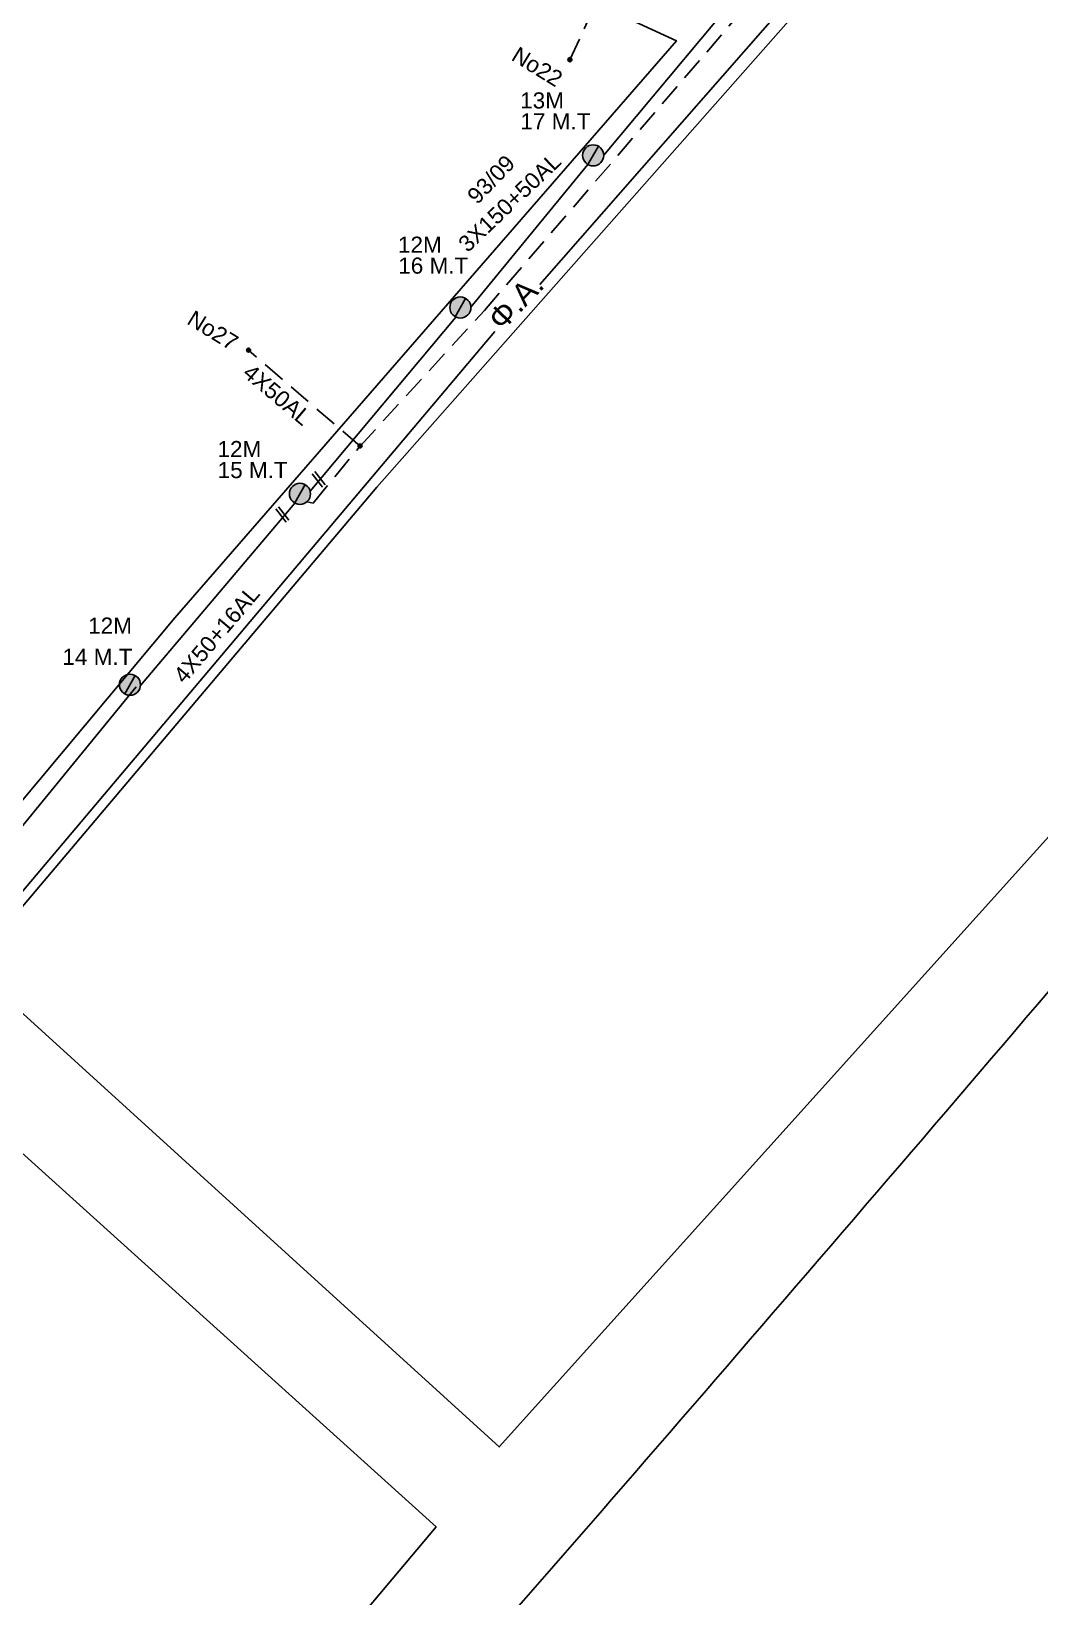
# Model space of a CAD drawing. Header units: millimetres. Extents: x 898 to 3196, y 765 to 1779.
# Drawn here: x 1488.6 to 1601.3, y 1105.9 to 1280.9 of the extents above; entities that cross this region are included whole.
import ezdxf
from ezdxf.enums import TextEntityAlignment as Align

# ---------------------------------------------------------------- set-up
doc = ezdxf.new("R2010")
doc.units = ezdxf.units.MM
doc.linetypes.add('DASHED', pattern=[19.05, 12.7, -6.35])
for name, color, linetype in [('Γέφυρες Εναερίου Δικτύου', 7, 'DASHED'), ('Γυμνά εναέρια ΧΤ (3Φ)   4x50AL', 7, 'Continuous'), ('Γυμνά εναέρια ΧΤ και ΦΟΠ (3Φ)   4x50+16AL', 7, 'Continuous'), ('Επιγραφές - Σχήματα', 7, 'Continuous'), ('Καλώδια ΧΤ   3x150+50AL', 7, 'DASHED'), ('Μηχανική τομή', 7, 'Continuous'), ('Στύλος Ξύλινος', 7, 'Continuous'), ('Στύλος Ξύλινος @ 1', 7, 'Continuous'), ('Συνδέσεις', 7, 'Continuous'), ('Υπόβαθρο ΔΕΗ', 7, 'Continuous')]:
    doc.layers.add(name, color=color, linetype=linetype)
doc.styles.add('ar', font='arial.ttf')
doc.styles.get("Standard").update_dxf_attribs({"font": 'arial.ttf'})
doc.linetypes.add('SYN_LINE', pattern='A,0.5,-0.0001,["/\\/\\/\\/",Standard,S=0.1,R=0,X=0,Y=-0.05],-0.25', length=0.7501)

# ---------------------------------------------------------------- blocks, each defined once
blk = doc.blocks.new('ΥΠΑΡΧΩΝ ΞΥΛΙΝΟΣ ΣΤΥΛΟΣ')
at = {"layer": 'Στύλος Ξύλινος'}
h = blk.add_hatch(color=7, dxfattribs=at)
h.paths.add_polyline_path([(-2.62, 0, 0.270008), (-1.29, -2.28), (1.3, 2.27, 0.576266)])
h.paths.add_polyline_path([(-1.29, -2.28, 0.574793), (2.62, 0, 0.268822), (1.3, 2.27)])
at = {"layer": 'Στύλος Ξύλινος', "color": 7}
blk.add_line((-1.29, -2.28), (1.3, 2.27), dxfattribs=at)
blk.add_circle((0, 0), 2.62, dxfattribs=at)
at = {"layer": 'Στύλος Ξύλινος', "flags": 4}
for tag, p in [('ΑΡΙΘΜΟΣ', (-4.91, 8.6)), ('ΤΥΠΟΣ', (-4.85, 3.39))]:
    blk.add_attdef(tag, p, '', height=4, dxfattribs=at)
blk = doc.blocks.new('_ΣΥΝΔΕΣΗ')
at = {"layer": 'Συνδέσεις', "linetype": 'SYN_LINE', "ltscale": 40}
blk.add_hatch(color=256, dxfattribs=at).paths.add_polyline_path([(0.5, -0.01, 1), (-0.5, -0.01, 1)])
at = {"layer": 'Συνδέσεις'}
blk.add_circle((0, -0.01), 0.5, dxfattribs=at)
blk = doc.blocks.new('ΜΗΧΑΝΙΚΗ ΤΟΜΗ')
at = {"layer": 'Μηχανική τομή', "ltscale": 40}
for p, q in [((-1.89, 0.78), (1.89, 0.78)), ((1.89, 0), (-1.89, 0))]:
    blk.add_line(p, q, dxfattribs=at)

msp = doc.modelspace()

# ---------------------------------------------------------------- linework, layer by layer
at = {"layer": 'Γέφυρες Εναερίου Δικτύου', "color": 1, "linetype": 'DASHED', "ltscale": 0.2}
msp.add_lwpolyline([(1548.81, 1277.7), (1552.11, 1284.9), (1554.18, 1283.95), (1554.85, 1284.23, -0.316223), (1556.38, 1283.89, 0.379485)], format="xyb", dxfattribs=at)
at = {"layer": 'Γυμνά εναέρια ΧΤ (3Φ)   4x50AL', "color": 173, "linetype": 'DASHED', "ltscale": 0.2}
msp.add_lwpolyline([(1525.36, 1234.53), (1512.9, 1245.24)], dxfattribs=at)
at = {"layer": 'Γυμνά εναέρια ΧΤ και ΦΟΠ (3Φ)   4x50+16AL', "color": 1, "linetype": 'Continuous'}
for points in [[(1552.59, 1267.06), (1567.05, 1284.34)], [(1537.75, 1250.05), (1550.83, 1265.99)], [(1519.79, 1229.49), (1536.07, 1248.95)]]:
    msp.add_lwpolyline(points, dxfattribs=at)
at = {"layer": 'Γυμνά εναέρια ΧΤ και ΦΟΠ (3Φ)   4x50+16AL', "color": 173, "linetype": 'Continuous'}
for points in [[(1500.82, 1207.78), (1518.07, 1228.17)], [(1477.48, 1179.68), (1500.34, 1207.63)]]:
    msp.add_lwpolyline(points, dxfattribs=at)
at = {"layer": 'Επιγραφές - Σχήματα', "color": 85, "linetype": 'Continuous'}
for points in [[(1493.56, 1361.45), (1600.06, 1314.91), (1545.44, 1252.58)], [(1540.42, 1247.32), (1428.65, 1114.88)]]:
    msp.add_lwpolyline(points, dxfattribs=at)
at = {"layer": 'Καλώδια ΧΤ   3x150+50AL', "color": 173, "ltscale": 0.2}
msp.add_lwpolyline([(1519.44, 1228.32), (1520.12, 1228.17), (1525.36, 1234.53), (1539.26, 1249.68), (1567.03, 1281.97), (1569.71, 1282.42), (1596.6, 1313.54), (1599.86, 1315.74, 0.524376), (1599.92, 1320.52, -2.74723)], format="xyb", dxfattribs=at)
at = {"layer": 'Υπόβαθρο ΔΕΗ'}
msp.add_lwpolyline([(1094.44, 774.18, -0.044755), (1147.01, 794.04, -0.036394), (1210.25, 806.88, 0.059264), (1278.81, 824.09, 0.111083), (1334.25, 861.3, 0.021842), (1370.02, 901.15, -0.004879), (1428.44, 969.26, -0.007422), (1518.45, 1076.73, 0.003751), (1601.05, 1172.12, -0.005971), (1670.71, 1249.68, -0.005621), (1794.27, 1383.29, -0.043389), (1835.66, 1418.39, -0.000323), (1918.52, 1485.75, -0.024478), (1947.88, 1507.44, -0.068706), (1987.24, 1525.03, -0.01154), (2081.97, 1552, -0.010636)], format="xyb", dxfattribs=at)
for points in [[(1481.92, 1176.33), (1540.92, 1122.68), (1666.41, 1262.06), (1684.76, 1282.43), (1621.19, 1336.32), (1527.25, 1229.94)], [(1475.6, 1166.3), (1533.86, 1113.77), (1463.97, 1030.69), (1383.03, 932.68), (1338.34, 879.29), (1298.74, 928.7), (1318.28, 953.18), (1305.17, 966.53), (1368.05, 1040.81)]]:
    msp.add_lwpolyline(points, close=True, dxfattribs=at)
msp.add_lwpolyline([(1446.77, 1196.43), (1472.86, 1252.8), (1500.49, 1307.52), (1560.72, 1279.83), (1504.67, 1215.34), (1476.84, 1182.09), (1446.77, 1196.43)], dxfattribs=at)

# ---------------------------------------------------------------- block references
at = {"layer": 'Μηχανική τομή', "xscale": 0.5000000000002044, "yscale": 0.5000000000002044, "zscale": 0.5000000000002044, "rotation": 307.6753751142599}
for p in [(1520.57, 1230.7), (1516.51, 1226.77)]:
    msp.add_blockref('ΜΗΧΑΝΙΚΗ ΤΟΜΗ', p, dxfattribs=at)
at = {"layer": 'Στύλος Ξύλινος @ 1', "ltscale": 40}
ref = msp.add_blockref('ΥΠΑΡΧΩΝ ΞΥΛΙΝΟΣ ΣΤΥΛΟΣ', (1551.41, 1267.02), dxfattribs=dict(at, xscale=0.4499999999998181, yscale=0.4499999999998181, zscale=0.4499999999998181))
ref.add_attrib('ΤΥΠΟΣ', '17 M.T', (1543.28, 1269.92), dxfattribs={"layer": 'Στύλος Ξύλινος', "height": 1.8, "flags": 4})
ref.add_attrib('ΑΡΙΘΜΟΣ', '13M', (1543.25, 1272.26), dxfattribs={"layer": 'Στύλος Ξύλινος', "height": 1.8, "flags": 4})
ref = msp.add_blockref('ΥΠΑΡΧΩΝ ΞΥΛΙΝΟΣ ΣΤΥΛΟΣ', (1536.57, 1250.02), dxfattribs=dict(at, xscale=0.4499999999998181, yscale=0.4499999999998181, zscale=0.4499999999998181))
ref.add_attrib('ΤΥΠΟΣ', '16 M.T', (1529.63, 1253.8), dxfattribs={"layer": 'Στύλος Ξύλινος', "height": 1.8, "flags": 4})
ref.add_attrib('ΑΡΙΘΜΟΣ', '12M', (1529.6, 1256.14), dxfattribs={"layer": 'Στύλος Ξύλινος', "height": 1.8, "flags": 4})
ref = msp.add_blockref('ΥΠΑΡΧΩΝ ΞΥΛΙΝΟΣ ΣΤΥΛΟΣ', (1518.65, 1229.2), dxfattribs=dict(at, xscale=0.4499999999998181, yscale=0.4499999999998181, zscale=0.4499999999998181))
ref.add_attrib('ΤΥΠΟΣ', '15 M.T', (1509.45, 1230.95), dxfattribs={"layer": 'Στύλος Ξύλινος', "height": 1.8, "flags": 4})
ref.add_attrib('ΑΡΙΘΜΟΣ', '12M', (1509.43, 1233.3), dxfattribs={"layer": 'Στύλος Ξύλινος', "height": 1.8, "flags": 4})
ref = msp.add_blockref('ΥΠΑΡΧΩΝ ΞΥΛΙΝΟΣ ΣΤΥΛΟΣ', (1499.65, 1207.86), dxfattribs=dict(at, xscale=0.4499999999998181, yscale=0.4499999999998181, zscale=0.4499999999998181))
ref.add_attrib('ΤΥΠΟΣ', '14 M.T', (1492.1, 1210.08), dxfattribs={"layer": 'Στύλος Ξύλινος', "height": 1.8, "flags": 4})
ref.add_attrib('ΑΡΙΘΜΟΣ', '12M', (1494.98, 1213.57), dxfattribs={"layer": 'Στύλος Ξύλινος', "height": 1.8, "flags": 4})
at = {"layer": 'Συνδέσεις', "xscale": 0.4500000000000455, "yscale": 0.4500000000000455, "zscale": 0.4500000000000455}
for p in [(1548.81, 1277.72), (1512.9, 1245.26), (1525.36, 1234.56)]:
    msp.add_blockref('_ΣΥΝΔΕΣΗ', p, dxfattribs=at)

# ---------------------------------------------------------------- texts
at = {"layer": 'Γυμνά εναέρια ΧΤ (3Φ)   4x50AL', "linetype": 'Continuous'}
msp.add_text('4X50AL', height=1.8, rotation=319.7526, dxfattribs=at).set_placement((1516.11, 1240.27), align=Align.MIDDLE)
at = {"layer": 'Γυμνά εναέρια ΧΤ και ΦΟΠ (3Φ)   4x50+16AL', "linetype": 'Continuous'}
msp.add_text('4X50+16AL', height=1.8, rotation=49.7184, dxfattribs=at).set_placement((1509.32, 1213.5), align=Align.MIDDLE)
at = {"layer": 'Επιγραφές - Σχήματα', "linetype": 'Continuous', "char_height": 1.8, "width": 15.5652, "attachment_point": 1, "style": 'ar'}
for s, insert, rotation in [('Νο22', (1543.08, 1279.27), 328.3619), ('\\P93/09', (1535, 1264.77), 46.145), ('Νο27', (1506.83, 1249.8), 328.3619)]:
    msp.add_mtext(s, dxfattribs=dict(at, insert=insert, rotation=rotation))
at = {"layer": 'Επιγραφές - Σχήματα', "color": 85, "linetype": 'Continuous', "insert": (1539.41, 1249.02), "char_height": 2.5, "width": 5.0748, "attachment_point": 1, "rotation": 46.0949, "style": 'ar'}
msp.add_mtext('Φ.A.', dxfattribs=at)
at = {"layer": 'Καλώδια ΧΤ   3x150+50AL', "linetype": 'Continuous'}
msp.add_text('3X150+50AL', height=1.8, rotation=43.543, dxfattribs=at).set_placement((1542.07, 1261.77), align=Align.MIDDLE)

doc.saveas('drawing.dxf')
